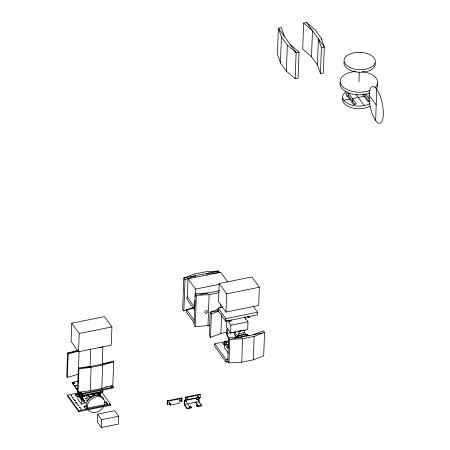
<?xml version="1.0" encoding="UTF-8"?>
<svg xmlns="http://www.w3.org/2000/svg" width="450" height="450" viewBox="0 0 450 450"><rect width="100%" height="100%" fill="white"/><g stroke="black" fill="none" stroke-linecap="round" stroke-linejoin="round"><path stroke-width="0.67" d="M375.694 120.487L376.678 89.286M79.116 351.512L78.283 374.265L67.297 377.409L68.153 353.97L67.562 353.149L77.906 350.19M78.3 392.946L67.461 395.128L67.433 395.91L78.795 411.593L110.638 405.191L110.666 404.409L101.739 392.085M71.781 323.201L71.111 341.432L78.57 351.726L111.279 345.15L111.949 326.919L104.496 316.626L71.781 323.201L79.239 333.495L78.57 351.726M78.249 381.195L72.157 382.416L72.129 383.197L77.479 390.577M90.506 366.508L78.334 368.016L77.473 391.455L78.064 392.271L90.236 390.763L101.818 388.434L112.804 385.29L113.664 361.851L113.074 361.035L102.082 364.179M78.064 392.271L78.924 368.831L78.334 368.016M81.388 395.156L81.219 399.713L78.379 395.792L78.519 391.882M81.681 398.976L79.245 395.618L79.341 393.013L78.474 393.188L78.12 392.698L77.878 399.206L81.427 404.111L84.038 403.582L84.133 400.978L80.578 396.079L79.425 396.315M78.795 411.593L78.823 410.811L67.461 395.128M112.297 385.402L113.529 387.107L113.501 387.889L80.359 394.554L80.387 393.772L78.739 391.5M81.427 404.111L81.742 395.646M101.987 392.237L82.013 396.253L82.063 394.948M82.136 398.233L82.181 396.934L82.536 397.423L81.669 397.598M82.609 395.471L82.395 401.327L84.133 400.978M102.088 390.184L102.892 391.298L102.864 392.079L82.89 396.096L82.918 395.314L82.114 394.2M86.979 395.066L86.906 397.018L88.92 399.797M90.039 367.11L90.698 349.183M90.236 390.763L91.097 367.324L102.673 364.995L113.664 361.851L78.924 368.831L91.097 367.324M94.089 395.949L94.185 393.345L95.766 395.522M97.616 414.135L97.329 421.948L101.357 427.5L118.434 424.069L118.721 416.256L114.699 410.698L97.616 414.135L101.644 419.687L101.357 427.5M99.191 395.454L99.264 393.497L99.619 393.992L100.485 393.812L100.176 392.023M99.546 395.944L99.664 392.687M100.389 396.422L100.558 391.86M102.263 364.219L102.892 346.984L98.837 347.49M101.818 388.434L102.673 364.995M107.342 404.392L106.014 402.564L106.043 401.782L104.698 402.053M167.22 400.804L167.102 403.926L167.456 404.415L170.353 403.836L170.303 405.141L178.987 403.391L179.038 402.092L181.935 401.507L182.047 398.385L181.693 397.89L167.22 400.804L167.574 401.293L167.456 404.415M169.971 404.128L169.999 403.346L170.353 403.836M193.596 307.204L183.847 310.916L184.995 279.664L183.814 278.032L194.209 274.072L205.791 271.744L218.554 271.046L219.735 272.683L206.972 273.375L206.893 275.462M181.693 397.89L181.575 401.017L181.935 401.507M193.933 308.272L186.638 309.741L186.542 312.345L194.231 322.959M187.352 297.045L188.021 278.814L220.731 272.233L227.796 281.987M184.365 400.23L184.455 404.466L198.934 401.552L199.074 397.648L198.838 397.322L184.365 400.23L184.202 404.657L187.161 408.741L191.503 407.869L190.811 406.367L189.653 406.603L187.403 403.498M185.327 400.264L185.439 397.136L199.912 394.228L200.273 394.718L200.154 397.845L198.416 398.194M185.704 400.129L185.794 397.631L185.439 397.136M187.161 408.741L187.178 408.223L184.219 404.139M189.636 407.121L189.653 406.603M195.339 277.093L195.39 275.704L184.995 279.664M190.794 406.89L190.811 406.367M207.939 293.017L195.176 293.715L194.029 324.968L195.21 326.599L210.021 325.496M194.76 308.638L195.064 300.324M195.193 296.814L195.474 289.103L188.021 278.814M195.21 326.599L196.357 295.346L195.176 293.715M195.508 401.867L195.491 402.39L197.364 404.978M195.75 402.193L197.758 404.972L196.599 405.202L197.291 406.704L201.634 405.832L201.656 405.309L198.697 401.226M197.291 406.704L196.599 405.202M198.838 397.322L198.675 401.749L199.783 403.279M207.973 325.907L209.121 294.654L218.661 292.736M226.339 332.336L220.888 333.428L210.493 337.393L211.354 313.954L210.167 312.317L217.963 309.347M224.966 341.747L214.802 343.789L214.706 346.393L226.069 362.076L228.105 361.665M222.784 307.058L218.042 308.008L217.946 310.613L225.641 321.233L257.484 314.831L257.58 312.227L253.125 306.079M219.189 283.523L218.52 301.753L225.979 312.047L258.688 305.466L259.358 287.235L251.899 276.947L219.189 283.523L226.648 293.816L225.979 312.047M220.118 308.301L220.269 304.132M220.888 333.428L221.569 314.814M228.212 346.517L226.592 344.278L226.688 341.674L226.091 340.858L224.646 341.151L224.409 347.659L228.431 353.216M225.641 321.233L225.737 318.628L218.042 308.008M228.077 345.887L227.981 348.491L225.141 344.571L225.236 341.966L224.646 341.151M226.845 320.316L226.586 327.482L230.608 333.034L247.686 329.603L247.972 321.789L244.35 316.789M226.069 362.076L226.164 359.471L214.802 343.789M241.397 337.106L228.634 337.804L227.773 361.243L228.954 362.874L241.718 362.183L253.299 359.854L263.694 355.894L264.555 332.449L263.368 330.817L252.973 334.777M231.092 319.821L231.047 321.126L229.596 321.412L229.646 320.113M228.954 362.874L229.815 339.435L228.634 337.804M230.608 333.034L230.895 325.221L227.678 320.777M235.266 337.635L235.361 335.053M237.291 337.072L237.341 335.767L234.382 331.684L234.287 334.288L236.503 337.354M244.614 334.519L245.886 334.266L244.704 332.629L238.337 333.911L238.241 336.516L235.344 337.095M241.718 362.183L242.578 338.743L254.16 336.414L264.555 332.449L229.815 339.435L242.578 338.743M245.638 319.376L245.711 317.306M249.621 316.097L249.57 317.396L248.124 317.689L248.169 316.389M253.299 359.854L254.16 336.414M290.216 44.499L299.031 52.087L298.074 78.131L295.178 78.711L286.369 71.128L280.451 62.955L281.402 36.911L278.381 28.164L281.278 27.579L284.299 36.332M286.369 71.128L287.325 45.079L281.402 36.911M295.178 78.711L296.134 52.667L278.381 28.164L277.425 54.208L280.451 62.955M303.66 23.079L302.704 49.129L311.518 56.711L317.436 64.879L320.456 73.631L323.353 73.046L324.304 47.002L321.283 38.256L315.366 30.088L306.551 22.5L303.66 23.079L312.469 30.673L324.304 47.002L321.412 47.587L320.456 73.631M311.518 56.711L312.469 30.673L306.551 22.5M317.436 64.879L318.386 38.841L321.412 47.587M321.233 39.623L321.283 38.256M354.769 104.389L348.531 95.777L348.626 93.172L345.729 93.758L353.526 104.513L356.417 103.927L348.626 93.172M352.434 101.171L352.524 98.55L364.151 96.289M358.931 81.827L359.291 72.011M180.169 399.842L179.331 400.022M198.394 396.18L197.752 396.551M169.414 402.086C168.176 403.791 171.309 402.131 168.609 402.075M185.94 401.152L186.114 401.816L186.598 401.186M86.715 400.748L87.519 400.714M84.999 402.964L85.719 402.879M111.032 387.253L111.836 387.214M73.744 383.608L74.464 383.529M196.746 398.936C195.705 399.808 197.899 399.797 197.173 398.897M75.712 402.981L76.371 402.952M107.072 386.775L106.329 386.758M211.354 313.954L218.498 311.226M72.248 398.036L72.714 398.014M79.419 407.936L79.886 407.914M189.416 407.458C191.407 407.244 188.432 406.541 189.658 407.407M198.669 406.136L198.096 406.119M75.6 385.881L76.067 385.858M68.153 353.97L78.497 351.006M299.031 52.087L296.134 52.667L287.325 45.079M346.793 96.126L348.531 95.777M369.793 101.334L368.055 101.683L362.593 94.146M218.554 271.046L183.814 278.032L182.666 309.285L183.847 310.916M195.474 289.103L219.33 284.31M219.516 290.694L196.357 295.346L209.121 294.654M226.648 293.816L259.358 287.235M79.239 333.495L111.949 326.919M218.34 310.674L210.167 312.317L209.306 335.756L210.493 337.393M225.737 318.628L257.58 312.227M78.463 350.961L67.562 353.149L66.701 376.588L67.297 377.409M230.895 325.221L247.972 321.789M227.194 333.489L232.729 332.376M238.044 331.307L244.463 330.013L244.468 330.688A9.388 7.178 -35.9 0 1 243.9 332.775M231.272 332.843L235.614 331.971M239.091 331.273L243.433 330.401M237.341 335.767L238.5 335.537M243.338 334.777L239.518 335.543L238.337 333.911M246.347 334.884L247.5 334.654L248.293 335.739M226.322 341.471L229.033 340.926M225.236 341.966L226.688 341.674M224.651 342.743L222.632 343.147L224.291 345.437M226.676 342.338L228.696 341.933M225.141 344.571L226.592 344.278M226.609 344.632L228.594 344.233M226.164 359.471L228.201 359.061M78.66 393.812L75.291 394.487L76.944 396.776L78.294 396.506M80.387 393.772L113.529 387.107M75.263 395.269L77.957 394.729M78.379 395.792L79.245 395.618M82.918 395.314L102.892 391.298M79.639 396.236L81.664 395.826M89.646 396.692L93.122 395.978L91.642 393.936M92.514 396.849L90.118 397.344L88.166 394.633M86.507 405.709L83.812 406.249L85.466 408.538L107.702 404.066L106.043 401.782M83.784 407.031L86.479 406.491M104.67 402.834L106.014 402.564M78.823 410.811L110.666 404.409M167.574 401.293L182.047 398.385M185.794 397.631L200.273 394.718M184.601 400.556L199.074 397.648M101.644 419.687L118.721 416.256M187.178 408.223L191.52 407.346M197.314 406.187L201.656 405.309M343.789 100.232L349.616 99.118M198.208 405.681C200.053 405.416 197.055 404.848 198.343 405.658M243.889 330.48L245.233 330.407M186.947 398.661L187.56 398.537L187.65 398.053M83.903 400.809C85.359 401.355 84.229 399.696 83.846 400.748M369.146 95.169L376.183 104.889M365.619 93.741L369.309 98.837M363.881 94.084L369.214 101.441M356.001 94.196L364.275 105.621M247.534 316.873L248.124 317.689M238.224 331.498L239.704 333.54M229.005 320.597L229.596 321.412M194.805 307.333L187.116 296.719L187.02 299.323L194.709 309.938M186.638 309.741L194.327 320.355M199.8 397.356L200.154 397.845M198.726 400.444L198.962 400.77M200.897 404.809L201.634 405.832M184.247 403.358L184.489 403.684M169.537 404.077L170.303 405.141M109.418 403.509L110.638 405.191M98.004 393.131L99.225 394.808M97.138 393.306L98.758 395.544M95.923 392.996L97.504 395.173M92.565 393.857L93.988 395.814M87.407 394.971L89.82 398.301M81.259 393.846L82.89 396.096M72.157 382.416L77.507 389.796M79.211 392.383L82.013 396.253M78.711 392.282L80.359 394.554M79.521 393.688L79.543 395.707M87.418 407.627A9.388 7.178 -35.9 0 1 96.795 396.664A9.388 7.178 -35.9 0 1 104.276 405.09M103.59 406.637A9.388 7.178 -35.9 0 1 95.535 412.414A9.388 7.178 -35.9 0 1 88.026 409.438M103.539 399.561A9.388 7.178 -35.9 0 0 96.131 395.319L93.864 395.859A9.388 7.178 -35.9 0 0 86.451 404.303L86.473 406.322A9.388 7.178 -35.9 0 0 87.081 408.133M236.453 337.663A0.939 0.518 2.1 0 1 236.919 337.157A0.939 0.518 2.1 0 1 237.96 337.224M228.049 336.78A9.388 7.178 -35.9 0 1 227.329 328.359M228.999 338.085A9.388 7.178 -35.9 0 1 227.239 334.8L227.216 332.781A9.388 7.178 -35.9 0 1 228.279 329.664M237.336 337.489A9.388 7.178 -35.9 0 1 241.476 334.969L243.743 334.429A9.388 7.178 -35.9 0 1 249.536 336.009M240.238 337.32A9.388 7.178 -35.9 0 1 246.887 335.734M221.867 307.553A1.564 1.198 -35.9 0 1 222.615 307.401M369.939 106.116A15.643 8.657 2.1 0 1 351.608 107.73A15.643 8.657 2.1 0 1 342.81 98.353M370.035 103.511A15.643 8.657 2.1 0 1 367.616 104.67L364.039 105.671A15.643 8.657 2.1 0 1 345.757 102.263A15.643 8.657 2.1 0 1 346.157 91.727M377.477 83.711A18.776 10.389 2.1 0 1 376.251 88.751M370.029 93.06A18.776 10.389 2.1 0 1 349.206 93.105A18.776 10.389 2.1 0 1 340.273 82.446M362.019 71.657A18.776 10.389 2.1 0 1 375.036 87.576M370.125 90.456A18.776 10.389 2.1 0 1 341.691 85.489A18.776 10.389 2.1 0 1 355.731 71.505M375.148 63.045A15.643 8.657 2.1 0 1 359.269 72.248A15.643 8.657 2.1 0 1 344.143 61.892M70.914 395.792L71.843 395.882L70.914 395.792M72.096 397.423L73.024 397.519L72.096 397.423M73.277 399.054L74.211 399.15L73.277 399.054M74.464 400.691L75.392 400.781L74.464 400.691M75.645 402.322L76.579 402.418L75.645 402.322M76.832 403.959L77.76 404.049L76.832 403.959M78.086 405.692L79.014 405.782L78.086 405.692M79.267 407.323L80.201 407.419L79.267 407.323M80.454 408.954L81.383 409.05L80.454 408.954M82.631 398.981L83.559 399.071L82.631 398.981M84.999 402.249L85.927 402.339L84.999 402.249M85.522 398.396L86.456 398.492L85.522 398.396M86.709 400.033L87.638 400.123L86.709 400.033M93.088 394.701L94.016 394.796L93.088 394.701M111.026 386.533L111.96 386.629L111.026 386.533M75.448 385.267L76.382 385.358L75.448 385.267M369.202 93.291L369.073 97.397A18.776 6.21 78.6 0 0 374.766 119.228L376.622 121.742A18.776 6.21 78.6 0 0 383.293 114.514A18.776 6.21 78.6 0 0 377.606 90.546L375.75 88.031A18.776 6.21 78.6 0 0 369.202 93.291M196.706 399.623C197.499 400.882 197.781 398.188 196.706 399.623M73.733 382.894L74.661 382.995L73.733 382.894M185.996 401.771C186.773 403.043 187.082 400.343 185.996 401.771M179.691 400.314C180.292 401.681 180.906 398.97 179.691 400.314M197.916 396.647C198.518 398.014 199.131 395.308 197.916 396.647M187.206 398.796C187.779 400.174 188.438 397.468 187.206 398.796M83.835 396.529C84.521 397.603 85.146 395.786 83.835 396.529M80.797 392.569C81.383 393.666 82.17 391.871 80.797 392.569M206.224 313.239A1.564 1.198 -35.9 0 0 207.546 311.034A1.564 1.198 -35.9 0 0 205.042 311.541A1.564 1.198 -35.9 0 0 206.224 313.239M349.92 67.506A15.643 8.657 2.1 0 0 375.154 62.696A15.643 8.657 2.1 0 0 354.021 52.779A15.643 8.657 2.1 0 0 349.92 67.506"/></g></svg>
